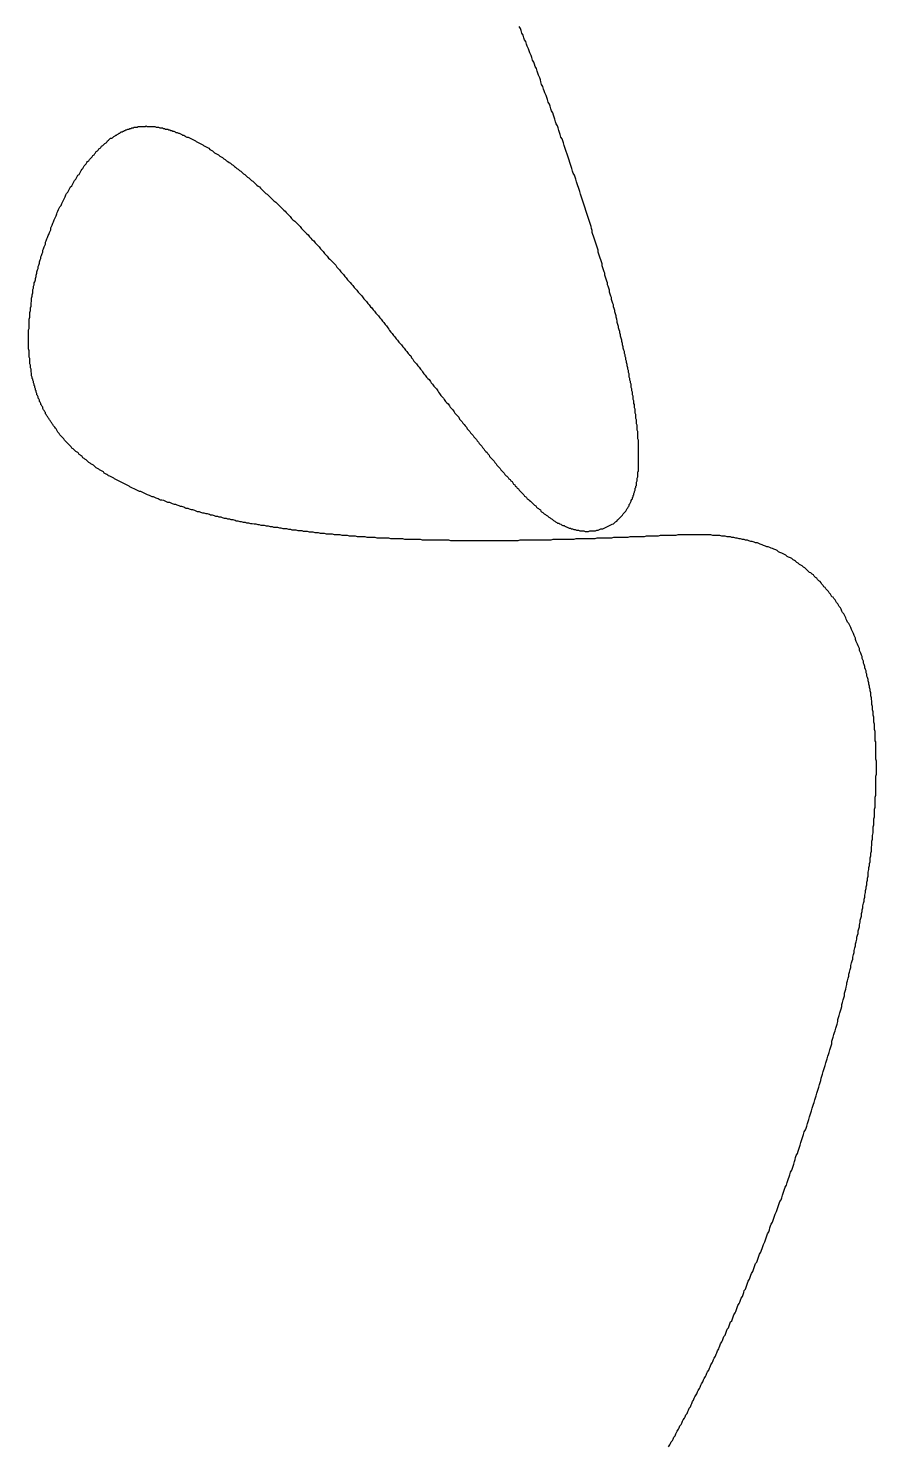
# Model space of a CAD drawing. Header units: millimetres. Extents: x 111 to 2999, y 81 to 1941.
# Drawn here: x 1038.63 to 1051.52, y 829.04 to 850.61 of the extents above; entities that cross this region are included whole.
import ezdxf

# ---------------------------------------------------------------- set-up
doc = ezdxf.new("R2010")
doc.units = ezdxf.units.MM
doc.layers.add('DRAW', color=7, linetype='Continuous')

msp = doc.modelspace()

# ---------------------------------------------------------------- linework, layer by layer
at = {"layer": 'DRAW'}
msp.add_polyline3d([(1048.36, 829.033, 0), (1048.38, 829.063, 0), (1048.39, 829.083, 0), (1048.4, 829.113, 0), (1048.42, 829.133, 0), (1048.43, 829.153, 0), (1048.44, 829.183, 0), (1048.46, 829.203, 0), (1048.47, 829.233, 0), (1048.48, 829.253, 0), (1048.49, 829.273, 0), (1048.51, 829.303, 0), (1048.52, 829.323, 0), (1048.53, 829.353, 0), (1048.55, 829.373, 0), (1048.56, 829.393, 0), (1048.57, 829.423, 0), (1048.58, 829.443, 0), (1048.6, 829.473, 0), (1048.61, 829.493, 0), (1048.62, 829.523, 0), (1048.64, 829.543, 0), (1048.65, 829.573, 0), (1048.66, 829.593, 0), (1048.67, 829.623, 0), (1048.69, 829.643, 0), (1048.7, 829.673, 0), (1048.71, 829.693, 0), (1048.72, 829.723, 0), (1048.74, 829.743, 0), (1048.75, 829.773, 0), (1048.76, 829.793, 0), (1048.78, 829.823, 0), (1048.79, 829.843, 0), (1048.8, 829.873, 0), (1048.81, 829.893, 0), (1048.83, 829.923, 0), (1048.84, 829.943, 0), (1048.85, 829.973, 0), (1048.86, 829.993, 0), (1048.88, 830.023, 0), (1048.89, 830.053, 0), (1048.9, 830.073, 0), (1048.92, 830.103, 0), (1048.93, 830.123, 0), (1048.94, 830.153, 0), (1048.95, 830.173, 0), (1048.97, 830.203, 0), (1048.98, 830.233, 0), (1048.99, 830.253, 0), (1049, 830.283, 0), (1049.02, 830.313, 0), (1049.03, 830.333, 0), (1049.04, 830.363, 0), (1049.05, 830.383, 0), (1049.07, 830.413, 0), (1049.08, 830.443, 0), (1049.09, 830.463, 0), (1049.1, 830.493, 0), (1049.12, 830.523, 0), (1049.13, 830.543, 0), (1049.14, 830.573, 0), (1049.15, 830.603, 0), (1049.17, 830.633, 0), (1049.18, 830.653, 0), (1049.19, 830.683, 0), (1049.2, 830.713, 0), (1049.22, 830.733, 0), (1049.23, 830.763, 0), (1049.24, 830.793, 0), (1049.25, 830.823, 0), (1049.27, 830.843, 0), (1049.28, 830.873, 0), (1049.29, 830.903, 0), (1049.3, 830.933, 0), (1049.32, 830.953, 0), (1049.33, 830.983, 0), (1049.34, 831.013, 0), (1049.35, 831.043, 0), (1049.37, 831.073, 0), (1049.38, 831.093, 0), (1049.39, 831.123, 0), (1049.4, 831.153, 0), (1049.41, 831.183, 0), (1049.43, 831.213, 0), (1049.44, 831.233, 0), (1049.45, 831.263, 0), (1049.46, 831.293, 0), (1049.48, 831.323, 0), (1049.49, 831.353, 0), (1049.5, 831.383, 0), (1049.51, 831.413, 0), (1049.53, 831.433, 0), (1049.54, 831.463, 0), (1049.55, 831.493, 0), (1049.56, 831.523, 0), (1049.57, 831.553, 0), (1049.59, 831.583, 0), (1049.6, 831.613, 0), (1049.61, 831.643, 0), (1049.62, 831.673, 0), (1049.64, 831.703, 0), (1049.65, 831.733, 0), (1049.66, 831.763, 0), (1049.67, 831.793, 0), (1049.68, 831.823, 0), (1049.7, 831.843, 0), (1049.71, 831.873, 0), (1049.72, 831.903, 0), (1049.73, 831.933, 0), (1049.74, 831.963, 0), (1049.76, 831.993, 0), (1049.77, 832.023, 0), (1049.78, 832.053, 0), (1049.79, 832.083, 0), (1049.8, 832.113, 0), (1049.82, 832.153, 0), (1049.83, 832.183, 0), (1049.84, 832.213, 0), (1049.85, 832.243, 0), (1049.86, 832.273, 0), (1049.88, 832.303, 0), (1049.89, 832.333, 0), (1049.9, 832.363, 0), (1049.91, 832.393, 0), (1049.92, 832.423, 0), (1049.94, 832.453, 0), (1049.95, 832.483, 0), (1049.96, 832.513, 0), (1049.97, 832.543, 0), (1049.98, 832.573, 0), (1050, 832.613, 0), (1050.01, 832.643, 0), (1050.02, 832.673, 0), (1050.03, 832.703, 0), (1050.04, 832.733, 0), (1050.05, 832.763, 0), (1050.07, 832.793, 0), (1050.08, 832.823, 0), (1050.09, 832.863, 0), (1050.1, 832.893, 0), (1050.11, 832.923, 0), (1050.12, 832.953, 0), (1050.13, 832.983, 0), (1050.15, 833.013, 0), (1050.16, 833.053, 0), (1050.17, 833.083, 0), (1050.18, 833.113, 0), (1050.19, 833.143, 0), (1050.2, 833.173, 0), (1050.21, 833.213, 0), (1050.23, 833.243, 0), (1050.24, 833.273, 0), (1050.25, 833.303, 0), (1050.26, 833.333, 0), (1050.27, 833.373, 0), (1050.28, 833.403, 0), (1050.29, 833.433, 0), (1050.3, 833.463, 0), (1050.32, 833.493, 0), (1050.33, 833.533, 0), (1050.34, 833.563, 0), (1050.35, 833.593, 0), (1050.36, 833.623, 0), (1050.37, 833.663, 0), (1050.38, 833.693, 0), (1050.39, 833.723, 0), (1050.4, 833.753, 0), (1050.41, 833.783, 0), (1050.42, 833.823, 0), (1050.44, 833.853, 0), (1050.45, 833.883, 0), (1050.46, 833.913, 0), (1050.47, 833.953, 0), (1050.48, 833.983, 0), (1050.49, 834.013, 0), (1050.5, 834.053, 0), (1050.51, 834.083, 0), (1050.52, 834.113, 0), (1050.53, 834.143, 0), (1050.54, 834.183, 0), (1050.55, 834.213, 0), (1050.56, 834.243, 0), (1050.57, 834.273, 0), (1050.58, 834.313, 0), (1050.59, 834.343, 0), (1050.6, 834.373, 0), (1050.61, 834.413, 0), (1050.62, 834.443, 0), (1050.63, 834.473, 0), (1050.64, 834.503, 0), (1050.65, 834.543, 0), (1050.66, 834.573, 0), (1050.67, 834.603, 0), (1050.68, 834.643, 0), (1050.69, 834.673, 0), (1050.7, 834.703, 0), (1050.71, 834.743, 0), (1050.72, 834.773, 0), (1050.73, 834.803, 0), (1050.74, 834.833, 0), (1050.75, 834.873, 0), (1050.76, 834.903, 0), (1050.77, 834.933, 0), (1050.78, 834.973, 0), (1050.79, 835.003, 0), (1050.8, 835.033, 0), (1050.81, 835.073, 0), (1050.82, 835.103, 0), (1050.83, 835.133, 0), (1050.84, 835.163, 0), (1050.84, 835.203, 0), (1050.85, 835.233, 0), (1050.86, 835.263, 0), (1050.87, 835.303, 0), (1050.88, 835.333, 0), (1050.89, 835.363, 0), (1050.9, 835.403, 0), (1050.91, 835.433, 0), (1050.92, 835.463, 0), (1050.93, 835.503, 0), (1050.93, 835.533, 0), (1050.94, 835.563, 0), (1050.95, 835.593, 0), (1050.96, 835.633, 0), (1050.97, 835.663, 0), (1050.98, 835.693, 0), (1050.99, 835.733, 0), (1050.99, 835.763, 0), (1051, 835.793, 0), (1051.01, 835.833, 0), (1051.02, 835.863, 0), (1051.03, 835.893, 0), (1051.03, 835.933, 0), (1051.04, 835.963, 0), (1051.05, 835.993, 0), (1051.06, 836.023, 0), (1051.07, 836.063, 0), (1051.07, 836.093, 0), (1051.08, 836.123, 0), (1051.09, 836.163, 0), (1051.1, 836.193, 0), (1051.1, 836.223, 0), (1051.11, 836.253, 0), (1051.12, 836.293, 0), (1051.13, 836.323, 0), (1051.13, 836.353, 0), (1051.14, 836.393, 0), (1051.15, 836.423, 0), (1051.16, 836.453, 0), (1051.16, 836.483, 0), (1051.17, 836.523, 0), (1051.18, 836.553, 0), (1051.18, 836.583, 0), (1051.19, 836.623, 0), (1051.2, 836.653, 0), (1051.2, 836.683, 0), (1051.21, 836.713, 0), (1051.22, 836.753, 0), (1051.22, 836.783, 0), (1051.23, 836.813, 0), (1051.24, 836.843, 0), (1051.24, 836.883, 0), (1051.25, 836.913, 0), (1051.26, 836.943, 0), (1051.26, 836.973, 0), (1051.27, 837.013, 0), (1051.27, 837.043, 0), (1051.28, 837.073, 0), (1051.29, 837.103, 0), (1051.29, 837.143, 0), (1051.3, 837.173, 0), (1051.3, 837.203, 0), (1051.31, 837.233, 0), (1051.31, 837.263, 0), (1051.32, 837.303, 0), (1051.33, 837.333, 0), (1051.33, 837.363, 0), (1051.34, 837.393, 0), (1051.34, 837.423, 0), (1051.35, 837.463, 0), (1051.35, 837.493, 0), (1051.36, 837.523, 0), (1051.36, 837.553, 0), (1051.37, 837.583, 0), (1051.37, 837.623, 0), (1051.38, 837.653, 0), (1051.38, 837.683, 0), (1051.39, 837.713, 0), (1051.39, 837.743, 0), (1051.39, 837.773, 0), (1051.4, 837.813, 0), (1051.4, 837.843, 0), (1051.41, 837.873, 0), (1051.41, 837.903, 0), (1051.42, 837.933, 0), (1051.42, 837.963, 0), (1051.42, 837.993, 0), (1051.43, 838.023, 0), (1051.43, 838.063, 0), (1051.44, 838.093, 0), (1051.44, 838.123, 0), (1051.44, 838.153, 0), (1051.45, 838.183, 0), (1051.45, 838.213, 0), (1051.45, 838.243, 0), (1051.46, 838.273, 0), (1051.46, 838.303, 0), (1051.46, 838.333, 0), (1051.47, 838.373, 0), (1051.47, 838.403, 0), (1051.47, 838.433, 0), (1051.47, 838.463, 0), (1051.48, 838.493, 0), (1051.48, 838.523, 0), (1051.48, 838.553, 0), (1051.48, 838.583, 0), (1051.49, 838.613, 0), (1051.49, 838.643, 0), (1051.49, 838.673, 0), (1051.49, 838.703, 0), (1051.49, 838.733, 0), (1051.5, 838.763, 0), (1051.5, 838.793, 0), (1051.5, 838.823, 0), (1051.5, 838.853, 0), (1051.5, 838.883, 0), (1051.5, 838.913, 0), (1051.51, 838.943, 0), (1051.51, 838.973, 0), (1051.51, 839.003, 0), (1051.51, 839.033, 0), (1051.51, 839.063, 0), (1051.51, 839.093, 0), (1051.51, 839.123, 0), (1051.51, 839.153, 0), (1051.51, 839.183, 0), (1051.51, 839.203, 0), (1051.51, 839.233, 0), (1051.52, 839.263, 0), (1051.52, 839.293, 0), (1051.52, 839.323, 0), (1051.52, 839.353, 0), (1051.52, 839.383, 0), (1051.52, 839.413, 0), (1051.52, 839.443, 0), (1051.52, 839.463, 0), (1051.51, 839.493, 0), (1051.51, 839.523, 0), (1051.51, 839.553, 0), (1051.51, 839.583, 0), (1051.51, 839.613, 0), (1051.51, 839.633, 0), (1051.51, 839.663, 0), (1051.51, 839.693, 0), (1051.51, 839.723, 0), (1051.51, 839.753, 0), (1051.5, 839.773, 0), (1051.5, 839.803, 0), (1051.5, 839.833, 0), (1051.5, 839.863, 0), (1051.5, 839.893, 0), (1051.5, 839.913, 0), (1051.49, 839.943, 0), (1051.49, 839.973, 0), (1051.49, 840.003, 0), (1051.49, 840.023, 0), (1051.48, 840.053, 0), (1051.48, 840.083, 0), (1051.48, 840.103, 0), (1051.48, 840.133, 0), (1051.47, 840.163, 0), (1051.47, 840.183, 0), (1051.47, 840.213, 0), (1051.46, 840.243, 0), (1051.46, 840.263, 0), (1051.46, 840.293, 0), (1051.45, 840.323, 0), (1051.45, 840.343, 0), (1051.45, 840.373, 0), (1051.44, 840.403, 0), (1051.44, 840.423, 0), (1051.43, 840.453, 0), (1051.43, 840.473, 0), (1051.43, 840.503, 0), (1051.42, 840.533, 0), (1051.42, 840.553, 0), (1051.41, 840.583, 0), (1051.41, 840.603, 0), (1051.4, 840.633, 0), (1051.4, 840.653, 0), (1051.39, 840.683, 0), (1051.39, 840.703, 0), (1051.38, 840.733, 0), (1051.37, 840.753, 0), (1051.37, 840.783, 0), (1051.36, 840.803, 0), (1051.36, 840.833, 0), (1051.35, 840.853, 0), (1051.34, 840.883, 0), (1051.34, 840.903, 0), (1051.33, 840.933, 0), (1051.32, 840.953, 0), (1051.32, 840.983, 0), (1051.31, 841.003, 0), (1051.3, 841.023, 0), (1051.3, 841.053, 0), (1051.29, 841.073, 0), (1051.28, 841.103, 0), (1051.27, 841.123, 0), (1051.26, 841.143, 0), (1051.26, 841.173, 0), (1051.25, 841.193, 0), (1051.24, 841.213, 0), (1051.23, 841.243, 0), (1051.22, 841.263, 0), (1051.21, 841.283, 0), (1051.2, 841.313, 0), (1051.2, 841.333, 0), (1051.19, 841.353, 0), (1051.18, 841.373, 0), (1051.17, 841.403, 0), (1051.16, 841.423, 0), (1051.15, 841.443, 0), (1051.14, 841.463, 0), (1051.13, 841.493, 0), (1051.12, 841.513, 0), (1051.11, 841.533, 0), (1051.1, 841.553, 0), (1051.08, 841.573, 0), (1051.07, 841.603, 0), (1051.06, 841.623, 0), (1051.05, 841.643, 0), (1051.04, 841.663, 0), (1051.03, 841.683, 0), (1051.02, 841.703, 0), (1051, 841.723, 0), (1050.99, 841.743, 0), (1050.98, 841.773, 0), (1050.97, 841.793, 0), (1050.95, 841.813, 0), (1050.94, 841.833, 0), (1050.93, 841.853, 0), (1050.91, 841.873, 0), (1050.9, 841.893, 0), (1050.89, 841.913, 0), (1050.87, 841.933, 0), (1050.86, 841.953, 0), (1050.84, 841.963, 0), (1050.83, 841.983, 0), (1050.82, 842.003, 0), (1050.8, 842.023, 0), (1050.79, 842.043, 0), (1050.77, 842.063, 0), (1050.75, 842.083, 0), (1050.74, 842.103, 0), (1050.72, 842.113, 0), (1050.71, 842.133, 0), (1050.69, 842.153, 0), (1050.68, 842.173, 0), (1050.66, 842.193, 0), (1050.64, 842.203, 0), (1050.62, 842.223, 0), (1050.61, 842.243, 0), (1050.59, 842.253, 0), (1050.57, 842.273, 0), (1050.56, 842.293, 0), (1050.54, 842.303, 0), (1050.52, 842.323, 0), (1050.5, 842.333, 0), (1050.48, 842.353, 0), (1050.46, 842.373, 0), (1050.45, 842.383, 0), (1050.43, 842.403, 0), (1050.41, 842.413, 0), (1050.39, 842.433, 0), (1050.37, 842.443, 0), (1050.35, 842.453, 0), (1050.33, 842.473, 0), (1050.31, 842.483, 0), (1050.29, 842.503, 0), (1050.27, 842.513, 0), (1050.25, 842.523, 0), (1050.23, 842.543, 0), (1050.21, 842.553, 0), (1050.18, 842.563, 0), (1050.16, 842.573, 0), (1050.14, 842.593, 0), (1050.12, 842.603, 0), (1050.1, 842.613, 0), (1050.08, 842.623, 0), (1050.05, 842.633, 0), (1050.03, 842.643, 0), (1050.01, 842.663, 0), (1049.99, 842.673, 0), (1049.96, 842.683, 0), (1049.94, 842.693, 0), (1049.92, 842.703, 0), (1049.9, 842.713, 0), (1049.87, 842.723, 0), (1049.85, 842.723, 0), (1049.83, 842.733, 0), (1049.8, 842.743, 0), (1049.78, 842.753, 0), (1049.75, 842.763, 0), (1049.73, 842.773, 0), (1049.71, 842.783, 0), (1049.68, 842.783, 0), (1049.66, 842.793, 0), (1049.63, 842.803, 0), (1049.61, 842.803, 0), (1049.58, 842.813, 0), (1049.56, 842.823, 0), (1049.53, 842.823, 0), (1049.51, 842.833, 0), (1049.48, 842.833, 0), (1049.45, 842.843, 0), (1049.43, 842.843, 0), (1049.4, 842.853, 0), (1049.38, 842.853, 0), (1049.35, 842.863, 0), (1049.32, 842.863, 0), (1049.3, 842.873, 0), (1049.27, 842.873, 0), (1049.25, 842.873, 0), (1049.22, 842.883, 0), (1049.19, 842.883, 0), (1049.17, 842.883, 0), (1049.14, 842.893, 0), (1049.11, 842.893, 0), (1049.08, 842.893, 0), (1049.06, 842.893, 0), (1049.03, 842.893, 0), (1049, 842.903, 0), (1048.98, 842.903, 0), (1048.95, 842.903, 0), (1048.92, 842.903, 0), (1048.9, 842.903, 0), (1048.87, 842.903, 0), (1048.84, 842.903, 0), (1048.82, 842.903, 0), (1048.79, 842.903, 0), (1048.76, 842.903, 0), (1048.74, 842.903, 0), (1048.71, 842.903, 0), (1048.68, 842.903, 0), (1048.66, 842.903, 0), (1048.63, 842.903, 0), (1048.6, 842.903, 0), (1048.58, 842.903, 0), (1048.55, 842.903, 0), (1048.52, 842.903, 0), (1048.5, 842.903, 0), (1048.47, 842.893, 0), (1048.44, 842.893, 0), (1048.42, 842.893, 0), (1048.39, 842.893, 0), (1048.36, 842.893, 0), (1048.34, 842.893, 0), (1048.31, 842.893, 0), (1048.28, 842.893, 0), (1048.26, 842.893, 0), (1048.23, 842.893, 0), (1048.2, 842.883, 0), (1048.18, 842.883, 0), (1048.15, 842.883, 0), (1048.12, 842.883, 0), (1048.1, 842.883, 0), (1048.07, 842.883, 0), (1048.04, 842.883, 0), (1048.02, 842.883, 0), (1047.99, 842.873, 0), (1047.96, 842.873, 0), (1047.94, 842.873, 0), (1047.91, 842.873, 0), (1047.88, 842.873, 0), (1047.85, 842.873, 0), (1047.83, 842.873, 0), (1047.8, 842.873, 0), (1047.77, 842.873, 0), (1047.74, 842.863, 0), (1047.72, 842.863, 0), (1047.69, 842.863, 0), (1047.66, 842.863, 0), (1047.63, 842.863, 0), (1047.61, 842.863, 0), (1047.58, 842.863, 0), (1047.55, 842.863, 0), (1047.52, 842.863, 0), (1047.49, 842.853, 0), (1047.47, 842.853, 0), (1047.44, 842.853, 0), (1047.41, 842.853, 0), (1047.38, 842.853, 0), (1047.35, 842.853, 0), (1047.33, 842.853, 0), (1047.3, 842.853, 0), (1047.27, 842.853, 0), (1047.24, 842.843, 0), (1047.21, 842.843, 0), (1047.18, 842.843, 0), (1047.15, 842.843, 0), (1047.13, 842.843, 0), (1047.1, 842.843, 0), (1047.07, 842.843, 0), (1047.04, 842.843, 0), (1047.01, 842.843, 0), (1046.98, 842.843, 0), (1046.95, 842.843, 0), (1046.92, 842.833, 0), (1046.9, 842.833, 0), (1046.87, 842.833, 0), (1046.84, 842.833, 0), (1046.81, 842.833, 0), (1046.78, 842.833, 0), (1046.75, 842.833, 0), (1046.72, 842.833, 0), (1046.69, 842.833, 0), (1046.66, 842.833, 0), (1046.63, 842.833, 0), (1046.6, 842.833, 0), (1046.57, 842.823, 0), (1046.54, 842.823, 0), (1046.52, 842.823, 0), (1046.49, 842.823, 0), (1046.46, 842.823, 0), (1046.43, 842.823, 0), (1046.4, 842.823, 0), (1046.37, 842.823, 0), (1046.34, 842.823, 0), (1046.31, 842.823, 0), (1046.28, 842.823, 0), (1046.25, 842.823, 0), (1046.22, 842.823, 0), (1046.19, 842.823, 0), (1046.16, 842.823, 0), (1046.13, 842.823, 0), (1046.1, 842.823, 0), (1046.07, 842.813, 0), (1046.04, 842.813, 0), (1046.01, 842.813, 0), (1045.98, 842.813, 0), (1045.95, 842.813, 0), (1045.92, 842.813, 0), (1045.89, 842.813, 0), (1045.86, 842.813, 0), (1045.83, 842.813, 0), (1045.8, 842.813, 0), (1045.77, 842.813, 0), (1045.74, 842.813, 0), (1045.71, 842.813, 0), (1045.68, 842.813, 0), (1045.65, 842.813, 0), (1045.62, 842.813, 0), (1045.59, 842.813, 0), (1045.56, 842.813, 0), (1045.53, 842.813, 0), (1045.5, 842.813, 0), (1045.47, 842.813, 0), (1045.44, 842.813, 0), (1045.41, 842.813, 0), (1045.38, 842.813, 0), (1045.35, 842.813, 0), (1045.32, 842.813, 0), (1045.29, 842.813, 0), (1045.26, 842.813, 0), (1045.23, 842.813, 0), (1045.2, 842.813, 0), (1045.17, 842.813, 0), (1045.14, 842.813, 0), (1045.11, 842.813, 0), (1045.08, 842.813, 0), (1045.05, 842.813, 0), (1045.02, 842.823, 0), (1044.99, 842.823, 0), (1044.96, 842.823, 0), (1044.93, 842.823, 0), (1044.89, 842.823, 0), (1044.86, 842.823, 0), (1044.83, 842.823, 0), (1044.8, 842.823, 0), (1044.77, 842.823, 0), (1044.74, 842.823, 0), (1044.71, 842.823, 0), (1044.68, 842.823, 0), (1044.65, 842.823, 0), (1044.62, 842.823, 0), (1044.59, 842.833, 0), (1044.56, 842.833, 0), (1044.53, 842.833, 0), (1044.5, 842.833, 0), (1044.47, 842.833, 0), (1044.44, 842.833, 0), (1044.41, 842.833, 0), (1044.38, 842.833, 0), (1044.35, 842.833, 0), (1044.32, 842.843, 0), (1044.29, 842.843, 0), (1044.26, 842.843, 0), (1044.23, 842.843, 0), (1044.2, 842.843, 0), (1044.17, 842.843, 0), (1044.14, 842.843, 0), (1044.11, 842.853, 0), (1044.08, 842.853, 0), (1044.05, 842.853, 0), (1044.02, 842.853, 0), (1043.99, 842.853, 0), (1043.96, 842.853, 0), (1043.93, 842.853, 0), (1043.9, 842.863, 0), (1043.87, 842.863, 0), (1043.84, 842.863, 0), (1043.81, 842.863, 0), (1043.78, 842.863, 0), (1043.75, 842.873, 0), (1043.72, 842.873, 0), (1043.69, 842.873, 0), (1043.66, 842.873, 0), (1043.63, 842.873, 0), (1043.6, 842.883, 0), (1043.57, 842.883, 0), (1043.54, 842.883, 0), (1043.51, 842.883, 0), (1043.48, 842.893, 0), (1043.45, 842.893, 0), (1043.42, 842.893, 0), (1043.4, 842.893, 0), (1043.37, 842.903, 0), (1043.34, 842.903, 0), (1043.31, 842.903, 0), (1043.28, 842.903, 0), (1043.25, 842.913, 0), (1043.22, 842.913, 0), (1043.19, 842.913, 0), (1043.16, 842.913, 0), (1043.13, 842.923, 0), (1043.1, 842.923, 0), (1043.07, 842.923, 0), (1043.04, 842.933, 0), (1043.02, 842.933, 0), (1042.99, 842.933, 0), (1042.96, 842.943, 0), (1042.93, 842.943, 0), (1042.9, 842.943, 0), (1042.87, 842.953, 0), (1042.84, 842.953, 0), (1042.81, 842.953, 0), (1042.79, 842.963, 0), (1042.76, 842.963, 0), (1042.73, 842.963, 0), (1042.7, 842.973, 0), (1042.67, 842.973, 0), (1042.64, 842.973, 0), (1042.62, 842.983, 0), (1042.59, 842.983, 0), (1042.56, 842.993, 0), (1042.53, 842.993, 0), (1042.5, 842.993, 0), (1042.47, 843.003, 0), (1042.45, 843.003, 0), (1042.42, 843.013, 0), (1042.39, 843.013, 0), (1042.36, 843.013, 0), (1042.34, 843.023, 0), (1042.31, 843.023, 0), (1042.28, 843.033, 0), (1042.25, 843.033, 0), (1042.22, 843.043, 0), (1042.2, 843.043, 0), (1042.17, 843.043, 0), (1042.14, 843.053, 0), (1042.12, 843.053, 0), (1042.09, 843.063, 0), (1042.06, 843.063, 0), (1042.03, 843.073, 0), (1042.01, 843.073, 0), (1041.98, 843.083, 0), (1041.95, 843.083, 0), (1041.93, 843.093, 0), (1041.9, 843.093, 0), (1041.87, 843.103, 0), (1041.85, 843.103, 0), (1041.82, 843.113, 0), (1041.79, 843.113, 0), (1041.77, 843.123, 0), (1041.74, 843.133, 0), (1041.71, 843.133, 0), (1041.69, 843.143, 0), (1041.66, 843.143, 0), (1041.64, 843.153, 0), (1041.61, 843.153, 0), (1041.58, 843.163, 0), (1041.56, 843.173, 0), (1041.53, 843.173, 0), (1041.51, 843.183, 0), (1041.48, 843.183, 0), (1041.46, 843.193, 0), (1041.43, 843.203, 0), (1041.4, 843.203, 0), (1041.38, 843.213, 0), (1041.35, 843.223, 0), (1041.33, 843.223, 0), (1041.3, 843.233, 0), (1041.28, 843.233, 0), (1041.25, 843.243, 0), (1041.23, 843.253, 0), (1041.2, 843.253, 0), (1041.18, 843.263, 0), (1041.16, 843.273, 0), (1041.13, 843.283, 0), (1041.11, 843.283, 0), (1041.08, 843.293, 0), (1041.06, 843.303, 0), (1041.03, 843.303, 0), (1041.01, 843.313, 0), (1040.99, 843.323, 0), (1040.96, 843.333, 0), (1040.94, 843.333, 0), (1040.92, 843.343, 0), (1040.89, 843.353, 0), (1040.87, 843.363, 0), (1040.85, 843.363, 0), (1040.82, 843.373, 0), (1040.8, 843.383, 0), (1040.78, 843.393, 0), (1040.75, 843.393, 0), (1040.73, 843.403, 0), (1040.71, 843.413, 0), (1040.69, 843.423, 0), (1040.66, 843.433, 0), (1040.64, 843.433, 0), (1040.62, 843.443, 0), (1040.6, 843.453, 0), (1040.57, 843.463, 0), (1040.55, 843.473, 0), (1040.53, 843.483, 0), (1040.51, 843.483, 0), (1040.49, 843.493, 0), (1040.47, 843.503, 0), (1040.44, 843.513, 0), (1040.42, 843.523, 0), (1040.4, 843.533, 0), (1040.38, 843.543, 0), (1040.36, 843.553, 0), (1040.34, 843.563, 0), (1040.32, 843.563, 0), (1040.3, 843.573, 0), (1040.28, 843.583, 0), (1040.26, 843.593, 0), (1040.24, 843.603, 0), (1040.21, 843.613, 0), (1040.19, 843.623, 0), (1040.17, 843.633, 0), (1040.16, 843.643, 0), (1040.14, 843.653, 0), (1040.12, 843.663, 0), (1040.1, 843.673, 0), (1040.08, 843.683, 0), (1040.06, 843.693, 0), (1040.04, 843.703, 0), (1040.02, 843.713, 0), (1040, 843.723, 0), (1039.98, 843.733, 0), (1039.96, 843.743, 0), (1039.94, 843.753, 0), (1039.93, 843.763, 0), (1039.91, 843.773, 0), (1039.89, 843.783, 0), (1039.87, 843.793, 0), (1039.85, 843.803, 0), (1039.84, 843.813, 0), (1039.82, 843.823, 0), (1039.8, 843.833, 0), (1039.78, 843.843, 0), (1039.77, 843.863, 0), (1039.75, 843.873, 0), (1039.73, 843.883, 0), (1039.71, 843.893, 0), (1039.7, 843.903, 0), (1039.68, 843.913, 0), (1039.66, 843.923, 0), (1039.65, 843.933, 0), (1039.63, 843.953, 0), (1039.62, 843.963, 0), (1039.6, 843.973, 0), (1039.58, 843.983, 0), (1039.57, 843.993, 0), (1039.55, 844.003, 0), (1039.54, 844.013, 0), (1039.52, 844.033, 0), (1039.51, 844.043, 0), (1039.49, 844.053, 0), (1039.48, 844.063, 0), (1039.46, 844.073, 0), (1039.45, 844.093, 0), (1039.43, 844.103, 0), (1039.42, 844.113, 0), (1039.4, 844.123, 0), (1039.39, 844.143, 0), (1039.38, 844.153, 0), (1039.36, 844.163, 0), (1039.35, 844.173, 0), (1039.33, 844.193, 0), (1039.32, 844.203, 0), (1039.31, 844.213, 0), (1039.29, 844.223, 0), (1039.28, 844.243, 0), (1039.27, 844.253, 0), (1039.26, 844.263, 0), (1039.24, 844.283, 0), (1039.23, 844.293, 0), (1039.22, 844.303, 0), (1039.2, 844.323, 0), (1039.19, 844.333, 0), (1039.18, 844.343, 0), (1039.17, 844.363, 0), (1039.16, 844.373, 0), (1039.15, 844.383, 0), (1039.13, 844.403, 0), (1039.12, 844.413, 0), (1039.11, 844.423, 0), (1039.1, 844.443, 0), (1039.09, 844.453, 0), (1039.08, 844.463, 0), (1039.07, 844.483, 0), (1039.06, 844.493, 0), (1039.05, 844.513, 0), (1039.04, 844.523, 0), (1039.03, 844.543, 0), (1039.02, 844.553, 0), (1039.01, 844.563, 0), (1039, 844.583, 0), (1038.99, 844.593, 0), (1038.98, 844.613, 0), (1038.97, 844.623, 0), (1038.96, 844.643, 0), (1038.95, 844.653, 0), (1038.94, 844.673, 0), (1038.93, 844.683, 0), (1038.92, 844.703, 0), (1038.91, 844.713, 0), (1038.9, 844.733, 0), (1038.89, 844.743, 0), (1038.89, 844.763, 0), (1038.88, 844.773, 0), (1038.87, 844.793, 0), (1038.86, 844.803, 0), (1038.85, 844.823, 0), (1038.85, 844.843, 0), (1038.84, 844.853, 0), (1038.83, 844.873, 0), (1038.82, 844.883, 0), (1038.82, 844.903, 0), (1038.81, 844.923, 0), (1038.8, 844.933, 0), (1038.8, 844.953, 0), (1038.79, 844.973, 0), (1038.78, 844.983, 0), (1038.78, 845.003, 0), (1038.77, 845.023, 0), (1038.76, 845.033, 0), (1038.76, 845.053, 0), (1038.75, 845.073, 0), (1038.75, 845.093, 0), (1038.74, 845.103, 0), (1038.74, 845.123, 0), (1038.73, 845.143, 0), (1038.73, 845.163, 0), (1038.72, 845.173, 0), (1038.72, 845.193, 0), (1038.71, 845.213, 0), (1038.71, 845.233, 0), (1038.7, 845.253, 0), (1038.7, 845.273, 0), (1038.69, 845.283, 0), (1038.69, 845.303, 0), (1038.68, 845.323, 0), (1038.68, 845.343, 0), (1038.68, 845.363, 0), (1038.67, 845.383, 0), (1038.67, 845.403, 0), (1038.67, 845.423, 0), (1038.66, 845.443, 0), (1038.66, 845.463, 0), (1038.66, 845.483, 0), (1038.65, 845.503, 0), (1038.65, 845.523, 0), (1038.65, 845.543, 0), (1038.65, 845.563, 0), (1038.65, 845.583, 0), (1038.64, 845.603, 0), (1038.64, 845.623, 0), (1038.64, 845.643, 0), (1038.64, 845.663, 0), (1038.64, 845.683, 0), (1038.64, 845.703, 0), (1038.63, 845.733, 0), (1038.63, 845.753, 0), (1038.63, 845.773, 0), (1038.63, 845.793, 0), (1038.63, 845.813, 0), (1038.63, 845.843, 0), (1038.63, 845.863, 0), (1038.63, 845.883, 0), (1038.63, 845.903, 0), (1038.63, 845.933, 0), (1038.63, 845.953, 0), (1038.63, 845.973, 0), (1038.63, 846.003, 0), (1038.63, 846.023, 0), (1038.64, 846.043, 0), (1038.64, 846.073, 0), (1038.64, 846.093, 0), (1038.64, 846.113, 0), (1038.64, 846.143, 0), (1038.64, 846.163, 0), (1038.64, 846.183, 0), (1038.65, 846.213, 0), (1038.65, 846.233, 0), (1038.65, 846.263, 0), (1038.65, 846.283, 0), (1038.66, 846.313, 0), (1038.66, 846.333, 0), (1038.66, 846.353, 0), (1038.67, 846.383, 0), (1038.67, 846.403, 0), (1038.67, 846.433, 0), (1038.68, 846.453, 0), (1038.68, 846.483, 0), (1038.68, 846.503, 0), (1038.69, 846.533, 0), (1038.69, 846.553, 0), (1038.7, 846.583, 0), (1038.7, 846.603, 0), (1038.7, 846.633, 0), (1038.71, 846.653, 0), (1038.71, 846.683, 0), (1038.72, 846.703, 0), (1038.72, 846.733, 0), (1038.73, 846.753, 0), (1038.74, 846.783, 0), (1038.74, 846.803, 0), (1038.75, 846.833, 0), (1038.75, 846.853, 0), (1038.76, 846.883, 0), (1038.76, 846.903, 0), (1038.77, 846.933, 0), (1038.78, 846.953, 0), (1038.78, 846.983, 0), (1038.79, 847.003, 0), (1038.8, 847.033, 0), (1038.8, 847.053, 0), (1038.81, 847.083, 0), (1038.82, 847.103, 0), (1038.82, 847.133, 0), (1038.83, 847.153, 0), (1038.84, 847.183, 0), (1038.85, 847.203, 0), (1038.85, 847.233, 0), (1038.86, 847.253, 0), (1038.87, 847.283, 0), (1038.88, 847.303, 0), (1038.89, 847.323, 0), (1038.89, 847.353, 0), (1038.9, 847.373, 0), (1038.91, 847.403, 0), (1038.92, 847.423, 0), (1038.93, 847.453, 0), (1038.94, 847.473, 0), (1038.95, 847.503, 0), (1038.96, 847.523, 0), (1038.97, 847.543, 0), (1038.97, 847.573, 0), (1038.98, 847.593, 0), (1038.99, 847.613, 0), (1039, 847.643, 0), (1039.01, 847.663, 0), (1039.02, 847.693, 0), (1039.03, 847.713, 0), (1039.04, 847.733, 0), (1039.05, 847.753, 0), (1039.06, 847.783, 0), (1039.07, 847.803, 0), (1039.08, 847.823, 0), (1039.09, 847.853, 0), (1039.1, 847.873, 0), (1039.11, 847.893, 0), (1039.13, 847.913, 0), (1039.14, 847.943, 0), (1039.15, 847.963, 0), (1039.16, 847.983, 0), (1039.17, 848.003, 0), (1039.18, 848.023, 0), (1039.19, 848.043, 0), (1039.2, 848.073, 0), (1039.21, 848.093, 0), (1039.23, 848.113, 0), (1039.24, 848.133, 0), (1039.25, 848.153, 0), (1039.26, 848.173, 0), (1039.27, 848.193, 0), (1039.29, 848.213, 0), (1039.3, 848.233, 0), (1039.31, 848.253, 0), (1039.32, 848.273, 0), (1039.33, 848.293, 0), (1039.35, 848.313, 0), (1039.36, 848.333, 0), (1039.37, 848.353, 0), (1039.38, 848.373, 0), (1039.4, 848.383, 0), (1039.41, 848.403, 0), (1039.42, 848.423, 0), (1039.43, 848.443, 0), (1039.45, 848.463, 0), (1039.46, 848.473, 0), (1039.47, 848.493, 0), (1039.48, 848.513, 0), (1039.5, 848.533, 0), (1039.51, 848.543, 0), (1039.52, 848.563, 0), (1039.53, 848.583, 0), (1039.55, 848.593, 0), (1039.56, 848.613, 0), (1039.57, 848.623, 0), (1039.59, 848.643, 0), (1039.6, 848.653, 0), (1039.61, 848.673, 0), (1039.63, 848.683, 0), (1039.64, 848.703, 0), (1039.65, 848.713, 0), (1039.66, 848.733, 0), (1039.68, 848.743, 0), (1039.69, 848.753, 0), (1039.7, 848.773, 0), (1039.72, 848.783, 0), (1039.73, 848.793, 0), (1039.74, 848.813, 0), (1039.76, 848.823, 0), (1039.77, 848.833, 0), (1039.78, 848.843, 0), (1039.79, 848.853, 0), (1039.81, 848.863, 0), (1039.82, 848.873, 0), (1039.83, 848.893, 0), (1039.85, 848.903, 0), (1039.86, 848.913, 0), (1039.87, 848.923, 0), (1039.88, 848.933, 0), (1039.9, 848.933, 0), (1039.91, 848.943, 0), (1039.92, 848.953, 0), (1039.93, 848.963, 0), (1039.95, 848.973, 0), (1039.96, 848.983, 0), (1039.97, 848.983, 0), (1039.98, 848.993, 0), (1040, 849.003, 0), (1040.01, 849.013, 0), (1040.02, 849.013, 0), (1040.03, 849.023, 0), (1040.04, 849.033, 0), (1040.06, 849.033, 0), (1040.07, 849.043, 0), (1040.08, 849.043, 0), (1040.09, 849.053, 0), (1040.1, 849.053, 0), (1040.11, 849.063, 0), (1040.12, 849.063, 0), (1040.14, 849.073, 0), (1040.15, 849.073, 0), (1040.16, 849.073, 0), (1040.17, 849.083, 0), (1040.18, 849.083, 0), (1040.19, 849.083, 0), (1040.2, 849.093, 0), (1040.22, 849.093, 0), (1040.23, 849.093, 0), (1040.24, 849.103, 0), (1040.25, 849.103, 0), (1040.26, 849.103, 0), (1040.27, 849.103, 0), (1040.29, 849.103, 0), (1040.3, 849.113, 0), (1040.31, 849.113, 0), (1040.32, 849.113, 0), (1040.33, 849.113, 0), (1040.35, 849.113, 0), (1040.36, 849.113, 0), (1040.37, 849.113, 0), (1040.38, 849.113, 0), (1040.39, 849.113, 0), (1040.41, 849.113, 0), (1040.42, 849.123, 0), (1040.43, 849.113, 0), (1040.45, 849.113, 0), (1040.46, 849.113, 0), (1040.47, 849.113, 0), (1040.49, 849.113, 0), (1040.5, 849.113, 0), (1040.51, 849.113, 0), (1040.53, 849.113, 0), (1040.54, 849.113, 0), (1040.55, 849.113, 0), (1040.57, 849.103, 0), (1040.58, 849.103, 0), (1040.6, 849.103, 0), (1040.61, 849.103, 0), (1040.63, 849.093, 0), (1040.64, 849.093, 0), (1040.65, 849.093, 0), (1040.67, 849.093, 0), (1040.68, 849.083, 0), (1040.7, 849.083, 0), (1040.71, 849.073, 0), (1040.73, 849.073, 0), (1040.75, 849.073, 0), (1040.76, 849.063, 0), (1040.78, 849.063, 0), (1040.79, 849.053, 0), (1040.81, 849.053, 0), (1040.82, 849.043, 0), (1040.84, 849.043, 0), (1040.86, 849.033, 0), (1040.87, 849.023, 0), (1040.89, 849.023, 0), (1040.91, 849.013, 0), (1040.92, 849.013, 0), (1040.94, 849.003, 0), (1040.96, 848.993, 0), (1040.97, 848.983, 0), (1040.99, 848.983, 0), (1041.01, 848.973, 0), (1041.02, 848.963, 0), (1041.04, 848.953, 0), (1041.06, 848.953, 0), (1041.08, 848.943, 0), (1041.09, 848.933, 0), (1041.11, 848.923, 0), (1041.13, 848.913, 0), (1041.15, 848.903, 0), (1041.17, 848.893, 0), (1041.18, 848.883, 0), (1041.2, 848.873, 0), (1041.22, 848.863, 0), (1041.24, 848.853, 0), (1041.26, 848.843, 0), (1041.28, 848.833, 0), (1041.29, 848.823, 0), (1041.31, 848.813, 0), (1041.33, 848.803, 0), (1041.35, 848.793, 0), (1041.37, 848.783, 0), (1041.39, 848.763, 0), (1041.41, 848.753, 0), (1041.43, 848.743, 0), (1041.44, 848.733, 0), (1041.46, 848.713, 0), (1041.48, 848.703, 0), (1041.5, 848.693, 0), (1041.52, 848.683, 0), (1041.54, 848.663, 0), (1041.56, 848.653, 0), (1041.58, 848.643, 0), (1041.6, 848.623, 0), (1041.62, 848.613, 0), (1041.64, 848.593, 0), (1041.66, 848.583, 0), (1041.68, 848.563, 0), (1041.7, 848.553, 0), (1041.72, 848.533, 0), (1041.74, 848.523, 0), (1041.76, 848.503, 0), (1041.78, 848.493, 0), (1041.8, 848.473, 0), (1041.82, 848.463, 0), (1041.84, 848.443, 0), (1041.86, 848.433, 0), (1041.88, 848.413, 0), (1041.9, 848.393, 0), (1041.92, 848.383, 0), (1041.94, 848.363, 0), (1041.96, 848.343, 0), (1041.98, 848.333, 0), (1042, 848.313, 0), (1042.02, 848.293, 0), (1042.04, 848.283, 0), (1042.06, 848.263, 0), (1042.08, 848.243, 0), (1042.1, 848.223, 0), (1042.12, 848.203, 0), (1042.14, 848.193, 0), (1042.16, 848.173, 0), (1042.18, 848.153, 0), (1042.2, 848.133, 0), (1042.22, 848.113, 0), (1042.24, 848.093, 0), (1042.26, 848.083, 0), (1042.28, 848.063, 0), (1042.3, 848.043, 0), (1042.32, 848.023, 0), (1042.34, 848.003, 0), (1042.36, 847.983, 0), (1042.39, 847.963, 0), (1042.41, 847.943, 0), (1042.43, 847.923, 0), (1042.45, 847.903, 0), (1042.47, 847.883, 0), (1042.49, 847.863, 0), (1042.51, 847.843, 0), (1042.53, 847.823, 0), (1042.55, 847.803, 0), (1042.57, 847.783, 0), (1042.59, 847.763, 0), (1042.61, 847.743, 0), (1042.63, 847.713, 0), (1042.65, 847.693, 0), (1042.68, 847.673, 0), (1042.7, 847.653, 0), (1042.72, 847.633, 0), (1042.74, 847.613, 0), (1042.76, 847.593, 0), (1042.78, 847.563, 0), (1042.8, 847.543, 0), (1042.82, 847.523, 0), (1042.84, 847.503, 0), (1042.86, 847.483, 0), (1042.88, 847.463, 0), (1042.9, 847.433, 0), (1042.92, 847.413, 0), (1042.94, 847.393, 0), (1042.97, 847.373, 0), (1042.99, 847.343, 0), (1043.01, 847.323, 0), (1043.03, 847.303, 0), (1043.05, 847.283, 0), (1043.07, 847.253, 0), (1043.09, 847.233, 0), (1043.11, 847.213, 0), (1043.13, 847.183, 0), (1043.15, 847.163, 0), (1043.17, 847.143, 0), (1043.19, 847.113, 0), (1043.21, 847.093, 0), (1043.23, 847.073, 0), (1043.26, 847.043, 0), (1043.28, 847.023, 0), (1043.3, 847.003, 0), (1043.32, 846.973, 0), (1043.34, 846.953, 0), (1043.36, 846.933, 0), (1043.38, 846.903, 0), (1043.4, 846.883, 0), (1043.42, 846.863, 0), (1043.44, 846.833, 0), (1043.46, 846.813, 0), (1043.48, 846.783, 0), (1043.5, 846.763, 0), (1043.52, 846.743, 0), (1043.54, 846.713, 0), (1043.56, 846.693, 0), (1043.58, 846.663, 0), (1043.6, 846.643, 0), (1043.62, 846.623, 0), (1043.64, 846.593, 0), (1043.66, 846.573, 0), (1043.69, 846.543, 0), (1043.71, 846.523, 0), (1043.73, 846.493, 0), (1043.75, 846.473, 0), (1043.77, 846.453, 0), (1043.79, 846.423, 0), (1043.81, 846.403, 0), (1043.83, 846.373, 0), (1043.85, 846.353, 0), (1043.87, 846.323, 0), (1043.89, 846.303, 0), (1043.91, 846.273, 0), (1043.93, 846.253, 0), (1043.95, 846.233, 0), (1043.97, 846.203, 0), (1043.99, 846.183, 0), (1044.01, 846.153, 0), (1044.03, 846.133, 0), (1044.05, 846.103, 0), (1044.07, 846.083, 0), (1044.09, 846.053, 0), (1044.11, 846.033, 0), (1044.12, 846.013, 0), (1044.14, 845.983, 0), (1044.16, 845.963, 0), (1044.18, 845.933, 0), (1044.2, 845.913, 0), (1044.22, 845.883, 0), (1044.24, 845.863, 0), (1044.26, 845.833, 0), (1044.28, 845.813, 0), (1044.3, 845.793, 0), (1044.32, 845.763, 0), (1044.34, 845.743, 0), (1044.36, 845.713, 0), (1044.38, 845.693, 0), (1044.4, 845.663, 0), (1044.42, 845.643, 0), (1044.44, 845.623, 0), (1044.45, 845.593, 0), (1044.47, 845.573, 0), (1044.49, 845.543, 0), (1044.51, 845.523, 0), (1044.53, 845.503, 0), (1044.55, 845.473, 0), (1044.57, 845.453, 0), (1044.59, 845.423, 0), (1044.61, 845.403, 0), (1044.62, 845.383, 0), (1044.64, 845.353, 0), (1044.66, 845.333, 0), (1044.68, 845.303, 0), (1044.7, 845.283, 0), (1044.72, 845.263, 0), (1044.74, 845.233, 0), (1044.75, 845.213, 0), (1044.77, 845.193, 0), (1044.79, 845.163, 0), (1044.81, 845.143, 0), (1044.83, 845.123, 0), (1044.85, 845.093, 0), (1044.86, 845.073, 0), (1044.88, 845.053, 0), (1044.9, 845.023, 0), (1044.92, 845.003, 0), (1044.94, 844.983, 0), (1044.95, 844.963, 0), (1044.97, 844.933, 0), (1044.99, 844.913, 0), (1045.01, 844.893, 0), (1045.03, 844.863, 0), (1045.04, 844.843, 0), (1045.06, 844.823, 0), (1045.08, 844.803, 0), (1045.1, 844.773, 0), (1045.11, 844.753, 0), (1045.13, 844.733, 0), (1045.15, 844.713, 0), (1045.17, 844.693, 0), (1045.18, 844.663, 0), (1045.2, 844.643, 0), (1045.22, 844.623, 0), (1045.23, 844.603, 0), (1045.25, 844.583, 0), (1045.27, 844.563, 0), (1045.29, 844.543, 0), (1045.3, 844.513, 0), (1045.32, 844.493, 0), (1045.34, 844.473, 0), (1045.35, 844.453, 0), (1045.37, 844.433, 0), (1045.39, 844.413, 0), (1045.4, 844.393, 0), (1045.42, 844.373, 0), (1045.44, 844.353, 0), (1045.45, 844.333, 0), (1045.47, 844.313, 0), (1045.48, 844.293, 0), (1045.5, 844.273, 0), (1045.52, 844.253, 0), (1045.53, 844.233, 0), (1045.55, 844.213, 0), (1045.56, 844.193, 0), (1045.58, 844.173, 0), (1045.6, 844.153, 0), (1045.61, 844.133, 0), (1045.63, 844.113, 0), (1045.64, 844.093, 0), (1045.66, 844.073, 0), (1045.68, 844.053, 0), (1045.69, 844.043, 0), (1045.71, 844.023, 0), (1045.72, 844.003, 0), (1045.74, 843.983, 0), (1045.75, 843.963, 0), (1045.77, 843.943, 0), (1045.78, 843.933, 0), (1045.8, 843.913, 0), (1045.81, 843.893, 0), (1045.83, 843.873, 0), (1045.84, 843.863, 0), (1045.86, 843.843, 0), (1045.87, 843.823, 0), (1045.89, 843.803, 0), (1045.9, 843.793, 0), (1045.92, 843.773, 0), (1045.93, 843.753, 0), (1045.95, 843.743, 0), (1045.96, 843.723, 0), (1045.98, 843.713, 0), (1045.99, 843.693, 0), (1046, 843.673, 0), (1046.02, 843.663, 0), (1046.03, 843.643, 0), (1046.05, 843.633, 0), (1046.06, 843.613, 0), (1046.08, 843.603, 0), (1046.09, 843.583, 0), (1046.1, 843.573, 0), (1046.12, 843.553, 0), (1046.13, 843.543, 0), (1046.15, 843.523, 0), (1046.16, 843.513, 0), (1046.17, 843.493, 0), (1046.19, 843.483, 0), (1046.2, 843.473, 0), (1046.21, 843.453, 0), (1046.23, 843.443, 0), (1046.24, 843.433, 0), (1046.26, 843.413, 0), (1046.27, 843.403, 0), (1046.28, 843.393, 0), (1046.3, 843.373, 0), (1046.31, 843.363, 0), (1046.32, 843.353, 0), (1046.34, 843.343, 0), (1046.35, 843.323, 0), (1046.36, 843.313, 0), (1046.38, 843.303, 0), (1046.39, 843.293, 0), (1046.41, 843.283, 0), (1046.42, 843.263, 0), (1046.43, 843.253, 0), (1046.45, 843.243, 0), (1046.46, 843.233, 0), (1046.47, 843.223, 0), (1046.49, 843.213, 0), (1046.5, 843.203, 0), (1046.52, 843.193, 0), (1046.53, 843.183, 0), (1046.54, 843.173, 0), (1046.56, 843.163, 0), (1046.57, 843.153, 0), (1046.59, 843.143, 0), (1046.6, 843.133, 0), (1046.61, 843.123, 0), (1046.63, 843.113, 0), (1046.64, 843.103, 0), (1046.66, 843.093, 0), (1046.67, 843.083, 0), (1046.69, 843.083, 0), (1046.7, 843.073, 0), (1046.72, 843.063, 0), (1046.73, 843.053, 0), (1046.75, 843.043, 0), (1046.77, 843.043, 0), (1046.78, 843.033, 0), (1046.8, 843.023, 0), (1046.81, 843.023, 0), (1046.83, 843.013, 0), (1046.85, 843.003, 0), (1046.87, 843.003, 0), (1046.88, 842.993, 0), (1046.9, 842.993, 0), (1046.92, 842.983, 0), (1046.94, 842.983, 0), (1046.96, 842.973, 0), (1046.97, 842.973, 0), (1046.99, 842.973, 0), (1047.01, 842.963, 0), (1047.03, 842.963, 0), (1047.05, 842.963, 0), (1047.07, 842.963, 0), (1047.09, 842.953, 0), (1047.12, 842.953, 0), (1047.14, 842.953, 0), (1047.16, 842.963, 0), (1047.18, 842.963, 0), (1047.2, 842.963, 0), (1047.22, 842.963, 0), (1047.25, 842.963, 0), (1047.27, 842.973, 0), (1047.29, 842.973, 0), (1047.31, 842.983, 0), (1047.33, 842.993, 0), (1047.36, 842.993, 0), (1047.38, 843.003, 0), (1047.4, 843.013, 0), (1047.42, 843.023, 0), (1047.44, 843.033, 0), (1047.46, 843.043, 0), (1047.48, 843.053, 0), (1047.5, 843.063, 0), (1047.52, 843.073, 0), (1047.54, 843.093, 0), (1047.55, 843.103, 0), (1047.57, 843.113, 0), (1047.59, 843.133, 0), (1047.6, 843.143, 0), (1047.62, 843.163, 0), (1047.63, 843.173, 0), (1047.65, 843.193, 0), (1047.66, 843.203, 0), (1047.67, 843.223, 0), (1047.68, 843.233, 0), (1047.7, 843.253, 0), (1047.71, 843.263, 0), (1047.72, 843.283, 0), (1047.73, 843.303, 0), (1047.74, 843.313, 0), (1047.75, 843.333, 0), (1047.76, 843.343, 0), (1047.76, 843.363, 0), (1047.77, 843.373, 0), (1047.78, 843.393, 0), (1047.79, 843.413, 0), (1047.79, 843.423, 0), (1047.8, 843.443, 0), (1047.81, 843.453, 0), (1047.81, 843.473, 0), (1047.82, 843.483, 0), (1047.82, 843.503, 0), (1047.83, 843.513, 0), (1047.83, 843.533, 0), (1047.84, 843.553, 0), (1047.84, 843.563, 0), (1047.85, 843.583, 0), (1047.85, 843.593, 0), (1047.85, 843.613, 0), (1047.86, 843.623, 0), (1047.86, 843.643, 0), (1047.87, 843.653, 0), (1047.87, 843.673, 0), (1047.87, 843.683, 0), (1047.87, 843.703, 0), (1047.88, 843.723, 0), (1047.88, 843.733, 0), (1047.88, 843.753, 0), (1047.88, 843.763, 0), (1047.89, 843.783, 0), (1047.89, 843.793, 0), (1047.89, 843.813, 0), (1047.89, 843.833, 0), (1047.89, 843.843, 0), (1047.89, 843.863, 0), (1047.9, 843.873, 0), (1047.9, 843.893, 0), (1047.9, 843.913, 0), (1047.9, 843.923, 0), (1047.9, 843.943, 0), (1047.9, 843.953, 0), (1047.9, 843.973, 0), (1047.9, 843.993, 0), (1047.9, 844.003, 0), (1047.9, 844.023, 0), (1047.9, 844.043, 0), (1047.9, 844.053, 0), (1047.9, 844.073, 0), (1047.9, 844.093, 0), (1047.9, 844.113, 0), (1047.9, 844.123, 0), (1047.9, 844.143, 0), (1047.9, 844.163, 0), (1047.9, 844.183, 0), (1047.9, 844.193, 0), (1047.9, 844.213, 0), (1047.9, 844.233, 0), (1047.9, 844.253, 0), (1047.9, 844.263, 0), (1047.9, 844.283, 0), (1047.9, 844.303, 0), (1047.9, 844.323, 0), (1047.9, 844.343, 0), (1047.89, 844.363, 0), (1047.89, 844.373, 0), (1047.89, 844.393, 0), (1047.89, 844.413, 0), (1047.89, 844.433, 0), (1047.89, 844.453, 0), (1047.89, 844.473, 0), (1047.88, 844.493, 0), (1047.88, 844.513, 0), (1047.88, 844.533, 0), (1047.88, 844.553, 0), (1047.88, 844.573, 0), (1047.87, 844.593, 0), (1047.87, 844.613, 0), (1047.87, 844.633, 0), (1047.87, 844.653, 0), (1047.86, 844.673, 0), (1047.86, 844.693, 0), (1047.86, 844.713, 0), (1047.86, 844.733, 0), (1047.85, 844.753, 0), (1047.85, 844.773, 0), (1047.85, 844.793, 0), (1047.85, 844.813, 0), (1047.84, 844.833, 0), (1047.84, 844.853, 0), (1047.84, 844.883, 0), (1047.83, 844.903, 0), (1047.83, 844.923, 0), (1047.83, 844.943, 0), (1047.82, 844.963, 0), (1047.82, 844.983, 0), (1047.82, 845.013, 0), (1047.81, 845.033, 0), (1047.81, 845.053, 0), (1047.81, 845.073, 0), (1047.8, 845.093, 0), (1047.8, 845.123, 0), (1047.79, 845.143, 0), (1047.79, 845.163, 0), (1047.79, 845.193, 0), (1047.78, 845.213, 0), (1047.78, 845.233, 0), (1047.77, 845.253, 0), (1047.77, 845.283, 0), (1047.76, 845.303, 0), (1047.76, 845.323, 0), (1047.76, 845.353, 0), (1047.75, 845.373, 0), (1047.75, 845.403, 0), (1047.74, 845.423, 0), (1047.74, 845.443, 0), (1047.73, 845.473, 0), (1047.73, 845.493, 0), (1047.72, 845.523, 0), (1047.72, 845.543, 0), (1047.71, 845.563, 0), (1047.71, 845.593, 0), (1047.7, 845.613, 0), (1047.7, 845.643, 0), (1047.69, 845.663, 0), (1047.69, 845.693, 0), (1047.68, 845.713, 0), (1047.67, 845.743, 0), (1047.67, 845.763, 0), (1047.66, 845.793, 0), (1047.66, 845.813, 0), (1047.65, 845.843, 0), (1047.65, 845.863, 0), (1047.64, 845.893, 0), (1047.63, 845.923, 0), (1047.63, 845.943, 0), (1047.62, 845.973, 0), (1047.62, 845.993, 0), (1047.61, 846.023, 0), (1047.6, 846.053, 0), (1047.6, 846.073, 0), (1047.59, 846.103, 0), (1047.58, 846.133, 0), (1047.58, 846.153, 0), (1047.57, 846.183, 0), (1047.56, 846.213, 0), (1047.56, 846.233, 0), (1047.55, 846.263, 0), (1047.54, 846.293, 0), (1047.54, 846.313, 0), (1047.53, 846.343, 0), (1047.52, 846.373, 0), (1047.52, 846.403, 0), (1047.51, 846.423, 0), (1047.5, 846.453, 0), (1047.49, 846.483, 0), (1047.49, 846.513, 0), (1047.48, 846.533, 0), (1047.47, 846.563, 0), (1047.46, 846.593, 0), (1047.46, 846.623, 0), (1047.45, 846.653, 0), (1047.44, 846.683, 0), (1047.43, 846.703, 0), (1047.43, 846.733, 0), (1047.42, 846.763, 0), (1047.41, 846.793, 0), (1047.4, 846.823, 0), (1047.39, 846.853, 0), (1047.39, 846.883, 0), (1047.38, 846.903, 0), (1047.37, 846.933, 0), (1047.36, 846.963, 0), (1047.35, 846.993, 0), (1047.35, 847.023, 0), (1047.34, 847.053, 0), (1047.33, 847.083, 0), (1047.32, 847.113, 0), (1047.31, 847.143, 0), (1047.3, 847.173, 0), (1047.29, 847.203, 0), (1047.29, 847.233, 0), (1047.28, 847.263, 0), (1047.27, 847.293, 0), (1047.26, 847.323, 0), (1047.25, 847.353, 0), (1047.24, 847.383, 0), (1047.23, 847.413, 0), (1047.22, 847.443, 0), (1047.21, 847.473, 0), (1047.2, 847.503, 0), (1047.2, 847.533, 0), (1047.19, 847.563, 0), (1047.18, 847.593, 0), (1047.17, 847.623, 0), (1047.16, 847.653, 0), (1047.15, 847.683, 0), (1047.14, 847.713, 0), (1047.13, 847.743, 0), (1047.12, 847.773, 0), (1047.11, 847.803, 0), (1047.1, 847.833, 0), (1047.09, 847.873, 0), (1047.08, 847.903, 0), (1047.07, 847.933, 0), (1047.06, 847.963, 0), (1047.05, 847.993, 0), (1047.04, 848.023, 0), (1047.03, 848.053, 0), (1047.02, 848.083, 0), (1047.01, 848.123, 0), (1047, 848.153, 0), (1046.99, 848.183, 0), (1046.98, 848.213, 0), (1046.97, 848.243, 0), (1046.96, 848.273, 0), (1046.95, 848.313, 0), (1046.94, 848.343, 0), (1046.93, 848.373, 0), (1046.91, 848.403, 0), (1046.9, 848.433, 0), (1046.89, 848.473, 0), (1046.88, 848.503, 0), (1046.87, 848.533, 0), (1046.86, 848.563, 0), (1046.85, 848.603, 0), (1046.84, 848.633, 0), (1046.83, 848.663, 0), (1046.82, 848.693, 0), (1046.8, 848.733, 0), (1046.79, 848.763, 0), (1046.78, 848.793, 0), (1046.77, 848.823, 0), (1046.76, 848.863, 0), (1046.75, 848.893, 0), (1046.74, 848.923, 0), (1046.72, 848.953, 0), (1046.71, 848.993, 0), (1046.7, 849.023, 0), (1046.69, 849.053, 0), (1046.68, 849.093, 0), (1046.67, 849.123, 0), (1046.65, 849.153, 0), (1046.64, 849.183, 0), (1046.63, 849.223, 0), (1046.62, 849.253, 0), (1046.61, 849.283, 0), (1046.6, 849.323, 0), (1046.58, 849.353, 0), (1046.57, 849.383, 0), (1046.56, 849.423, 0), (1046.55, 849.453, 0), (1046.53, 849.483, 0), (1046.52, 849.523, 0), (1046.51, 849.553, 0), (1046.5, 849.583, 0), (1046.48, 849.623, 0), (1046.47, 849.653, 0), (1046.46, 849.683, 0), (1046.45, 849.723, 0), (1046.43, 849.753, 0), (1046.42, 849.793, 0), (1046.41, 849.823, 0), (1046.4, 849.853, 0), (1046.38, 849.893, 0), (1046.37, 849.923, 0), (1046.36, 849.953, 0), (1046.35, 849.993, 0), (1046.33, 850.023, 0), (1046.32, 850.063, 0), (1046.31, 850.093, 0), (1046.29, 850.123, 0), (1046.28, 850.163, 0), (1046.27, 850.193, 0), (1046.25, 850.233, 0), (1046.24, 850.263, 0), (1046.23, 850.293, 0), (1046.21, 850.333, 0), (1046.2, 850.363, 0), (1046.19, 850.403, 0), (1046.17, 850.433, 0), (1046.16, 850.463, 0), (1046.15, 850.503, 0), (1046.13, 850.533, 0), (1046.12, 850.573, 0), (1046.11, 850.603, 0), (1046.09, 850.633, 0)], dxfattribs=at)

doc.saveas('drawing.dxf')
